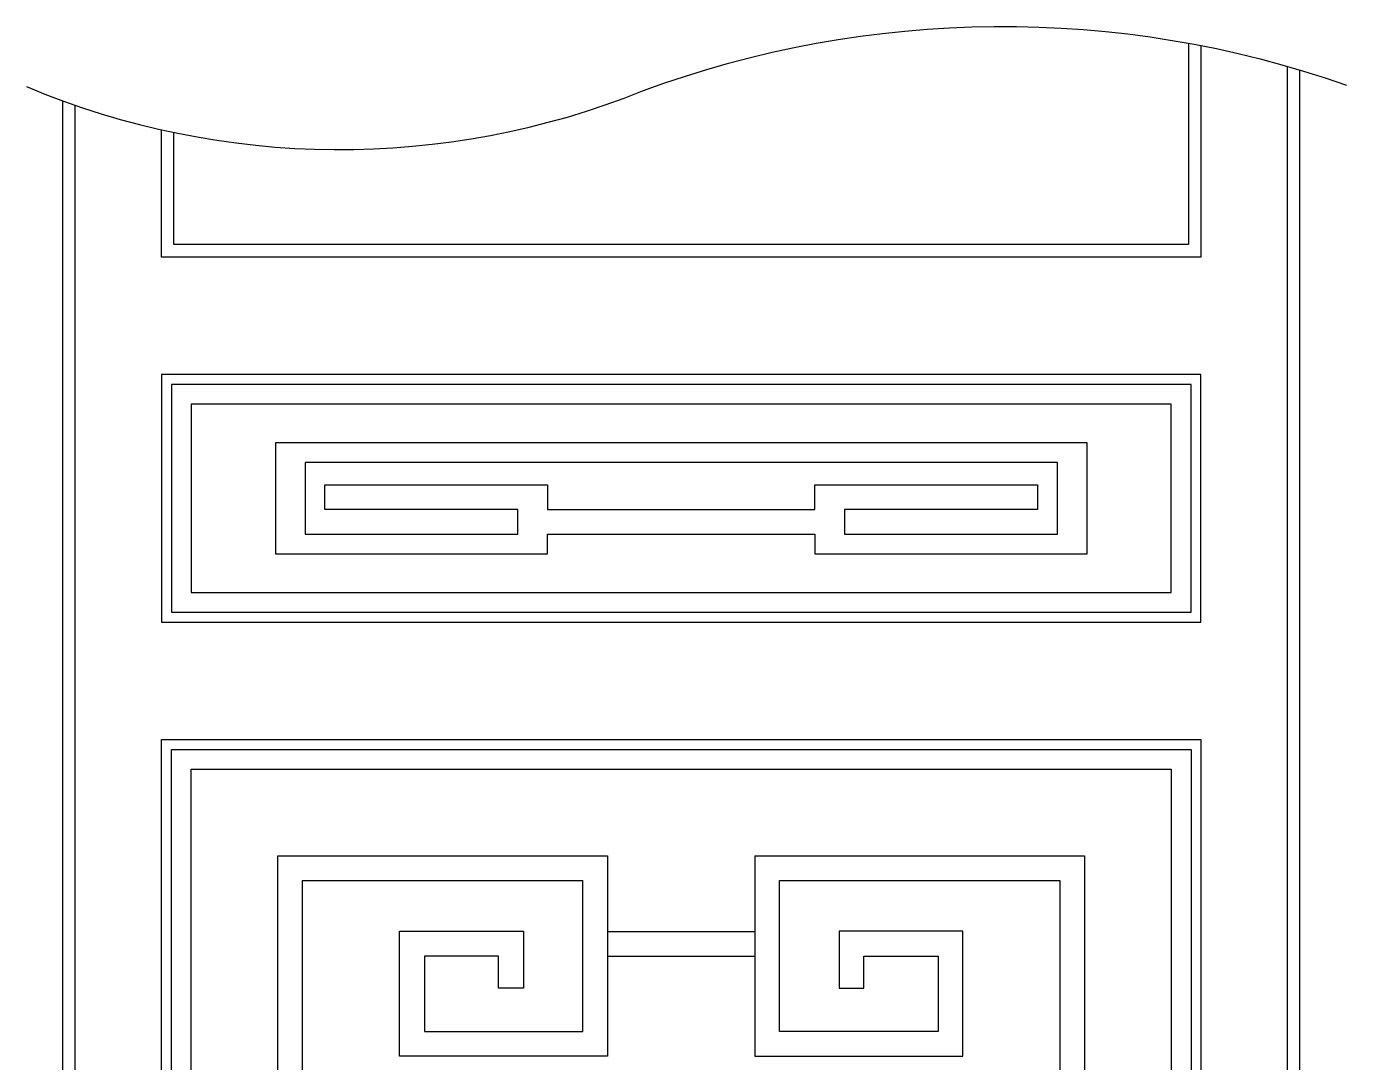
# Model space of a CAD drawing. Extents: x -66030 to 95157, y -13132 to 45879.
# Drawn here: x -29908.3 to -29497.5, y 32396 to 32718.4 of the extents above; entities that cross this region are included whole.
import ezdxf

# ---------------------------------------------------------------- set-up
doc = ezdxf.new("R2010")
doc.units = 0
doc.header["$LTSCALE"] = 100
doc.header["$MEASUREMENT"] = 0
for name, color, linetype in [('3', 11, 'CONTINUOUS'), ('4', 121, 'CONTINUOUS'), ('7', 105, 'CONTINUOUS')]:
    doc.layers.add(name, color=color, linetype=linetype)

msp = doc.modelspace()

# ---------------------------------------------------------------- linework, layer by layer
at = {"layer": '3'}
msp.add_lwpolyline([(-29908.27, 32699.69, 0.197288), (-29716.54, 32698.36, -0.174961), (-29497.52, 32700.18)], format="xyb", dxfattribs=at)
for points in [[(-29542.83, 32712.49), (-29542.83, 32646.68), (-29866.23, 32646.68), (-29866.23, 32686.27)], [(-29893.18, 32693.93), (-29893.18, 31868.98), (-29515.88, 31868.98), (-29515.88, 32706.03)]]:
    msp.add_lwpolyline(points, dxfattribs=at)
for points in [[(-29863.15, 32607.02), (-29863.15, 32536.18), (-29545.91, 32536.18), (-29545.91, 32607.02)], [(-29863.15, 32022.21), (-29863.15, 32493.45), (-29545.91, 32493.45), (-29545.91, 32022.21)]]:
    msp.add_lwpolyline(points, close=True, dxfattribs=at)
at = {"layer": '4'}
for points in [[(-29546.68, 32713.22), (-29546.68, 32650.53), (-29862.38, 32650.53), (-29862.38, 32685.43)], [(-29897.03, 32695.3), (-29897.03, 31865.13), (-29512.03, 31865.13), (-29512.03, 32704.9)]]:
    msp.add_lwpolyline(points, dxfattribs=at)
for points in [[(-29866.23, 32610.1), (-29866.23, 32533.1), (-29542.83, 32533.1), (-29542.83, 32610.1)], [(-29866.23, 32019.13), (-29866.23, 32496.53), (-29542.83, 32496.53), (-29542.83, 32019.13)]]:
    msp.add_lwpolyline(points, close=True, dxfattribs=at)
at = {"layer": '7'}
for points in [[(-29856.99, 32600.86), (-29856.99, 32542.34), (-29552.07, 32542.34), (-29552.07, 32600.86)], [(-29662.95, 32560.44), (-29662.95, 32554.3), (-29578.25, 32554.3), (-29578.25, 32588.91), (-29830.82, 32588.91), (-29830.82, 32554.3), (-29746.12, 32554.3), (-29746.12, 32560.44)], [(-29821.58, 32582.75), (-29821.58, 32560.46), (-29755.36, 32560.46), (-29755.36, 32568.16), (-29815.42, 32568.16), (-29815.42, 32575.82), (-29746.12, 32575.82), (-29746.12, 32568.16), (-29662.95, 32568.16), (-29662.95, 32575.82), (-29593.65, 32575.82), (-29593.65, 32568.16), (-29653.71, 32568.16), (-29653.71, 32560.46), (-29587.49, 32560.46), (-29587.49, 32582.75)], [(-29856.99, 32028.37), (-29856.99, 32487.29), (-29552.07, 32487.29), (-29552.07, 32028.37)]]:
    msp.add_lwpolyline(points, close=True, dxfattribs=at)
for points in [[(-29727.43, 32055.32), (-29830.04, 32055.32), (-29830.04, 32460.34), (-29727.43, 32460.34)], [(-29727.43, 32460.34), (-29727.43, 32398.02), (-29792.14, 32398.02), (-29792.14, 32436.86), (-29753.64, 32436.86), (-29753.64, 32421.46), (-29753.64, 32419.15), (-29761.34, 32419.15), (-29761.34, 32429.16), (-29784.44, 32429.16), (-29784.44, 32405.72), (-29735.13, 32405.72), (-29735.13, 32452.64)], [(-29681.63, 32460.34), (-29579.02, 32460.34), (-29579.02, 32055.32), (-29681.63, 32055.32)], [(-29681.63, 32460.34), (-29681.63, 32398.02), (-29616.93, 32398.02), (-29616.93, 32436.86), (-29655.43, 32436.86), (-29655.43, 32421.46), (-29655.43, 32419.15), (-29647.73, 32419.15), (-29647.73, 32429.16), (-29624.63, 32429.16), (-29624.63, 32405.72), (-29673.93, 32405.72), (-29673.93, 32452.64)], [(-29735.13, 32063.02), (-29822.34, 32063.02), (-29822.34, 32452.64), (-29735.13, 32452.64)], [(-29673.93, 32452.64), (-29586.72, 32452.64), (-29586.72, 32063.02), (-29673.93, 32063.02)], [(-29727.43, 32436.81), (-29681.63, 32436.81)], [(-29727.43, 32429.11), (-29681.63, 32429.11)]]:
    msp.add_lwpolyline(points, dxfattribs=at)

doc.saveas('drawing.dxf')
